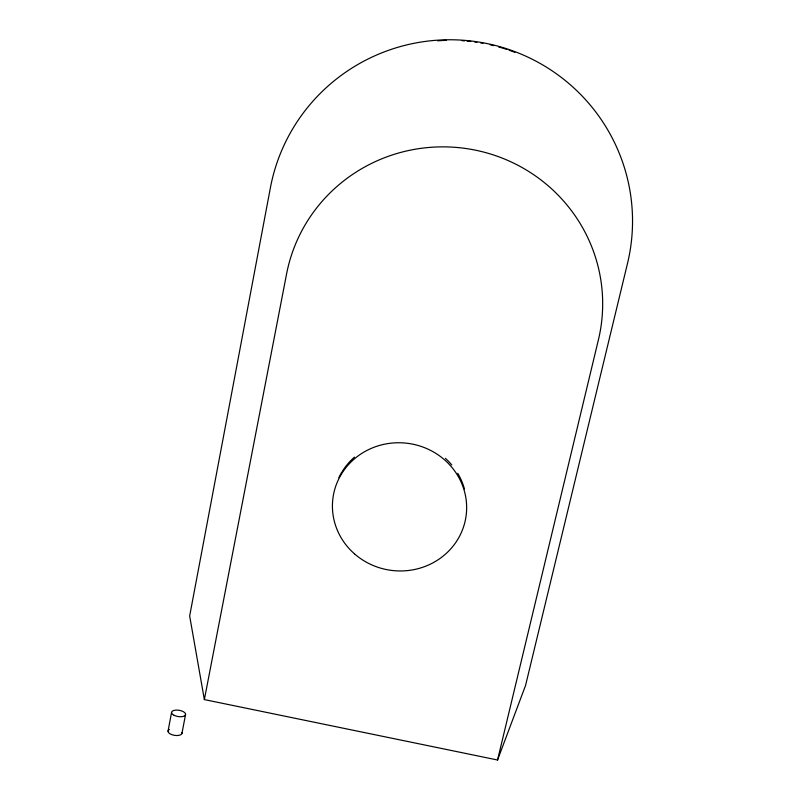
<?xml version="1.0" encoding="UTF-8"?>
<svg xmlns="http://www.w3.org/2000/svg" width="800" height="800" viewBox="0 0 800 800"><rect width="100%" height="100%" fill="white"/><g stroke="black" fill="none" stroke-linecap="round" stroke-linejoin="round"><path stroke-width="1.2" d="M168.02 731.22L171.56 712.47M181.92 733.56L185.59 714.34M204.36 699.59L286.59 273.9A159.45 156.56 3.8 0 1 476.38 150.36A159.45 156.56 3.8 0 1 598.43 339.71L497.55 760L204.36 699.59L189.66 615.97L270.4 187.75A182.63 181.37 0.1 0 1 488.03 43.76A182.63 181.37 0.1 0 1 627.5 263.45L525.55 685.48L497.55 760M338.86 477.7A66.88 63.79 7.5 0 1 341.48 472.74M342.06 471.78A66.88 63.79 7.5 0 1 354.48 457.12M445.38 458.34A66.88 63.79 7.5 0 1 451.79 464.98M457.75 473.36A66.88 63.79 7.5 0 1 464.43 488.92M181.95 732.54A7.07 3.25 9 0 1 174.37 735.34A7.07 3.25 9 0 1 168.41 730.26M168.85 729.84A7.07 3.25 9 0 1 169.44 729.48M437.6 40.81A175.94 174.87 -0.9 0 1 446.21 40.38M462.2 40.7A175.94 174.87 -0.9 0 1 464.65 40.87M467.1 41.08A175.94 174.87 -0.9 0 1 470.78 41.47M474.45 41.92A175.94 174.87 -0.9 0 1 476.9 42.27M480.55 42.86A175.94 174.87 -0.9 0 1 482.97 43.29M490.18 44.78A175.94 174.87 -0.9 0 1 493.77 45.64M498.53 46.9A175.94 174.87 -0.9 0 1 506.78 49.44M509.11 50.23A175.94 174.87 -0.9 0 1 514.86 52.36M354.46 553.82A67.17 64.05 7.5 0 0 465.14 521.15A67.17 64.05 7.5 0 0 379 445.59A67.17 64.05 7.5 0 0 354.46 553.82M174.12 715.33A7.09 3.18 9.1 0 0 185.5 714.83A7.09 3.18 9.1 0 0 176.12 710.09A7.09 3.18 9.1 0 0 174.12 715.33"/></g></svg>
